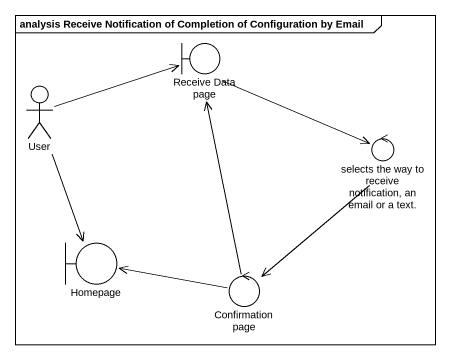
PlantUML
@startuml
mainframe analysis Receive Notification of Completion of Configuration by Email
boundary "Receive Data page" as Receive_Data_page
actor User
control "selects the way to receive notification, an email or a text." as selects_the_way_to_receive
boundary Homepage
control "Confirmation page" as Confirmation_page
Receive_Data_page -right-> selects_the_way_to_receive
User -right-> Receive_Data_page
User --> Homepage
selects_the_way_to_receive --> Confirmation_page
Confirmation_page -up-> Receive_Data_page
Confirmation_page -left-> Homepage
@enduml
